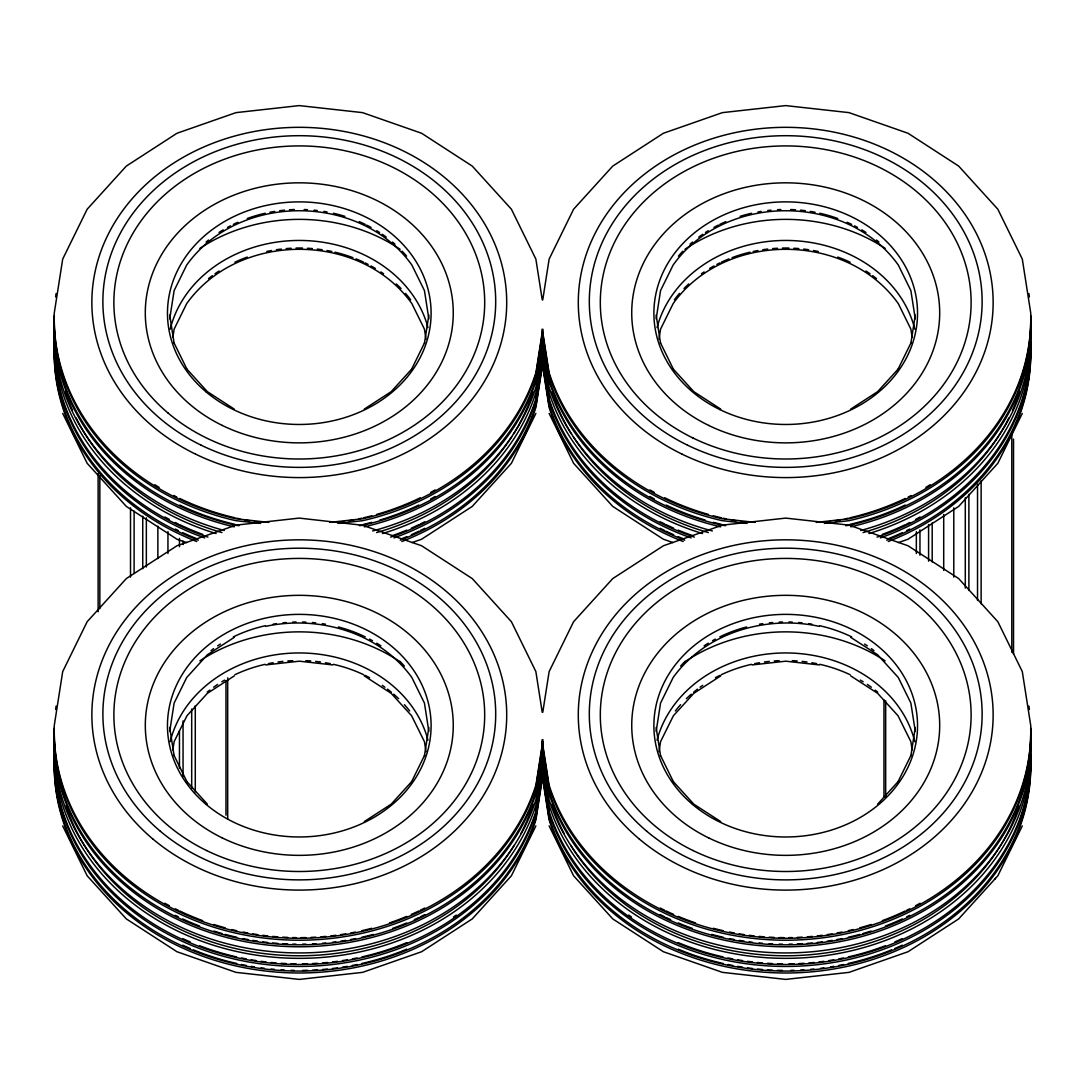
<?xml version="1.0" encoding="UTF-8"?>
<svg xmlns="http://www.w3.org/2000/svg" width="1085" height="1085" viewBox="0 0 1085 1085"><rect width="100%" height="100%" fill="white"/><g stroke="black" fill="none" stroke-linecap="round" stroke-linejoin="round"><path stroke-width="1.5" d="M169.721 318.895L174.129 290.577L186.728 264.984C238.469 192.655 360.098 192.655 411.839 264.984L424.438 290.577L428.846 318.895M172.84 337.476L174.129 329.148L186.728 303.556C238.469 231.227 360.098 231.227 411.839 303.556L424.438 329.148L425.985 339.144M169.721 731.398L174.129 703.08L186.728 677.488L207.384 654.757L234.292 637.329M172.84 749.979L174.129 741.652L186.986 715.72L207.384 693.329L234.292 675.887M424.438 343.348L428.846 315.043M424.438 755.852L428.846 727.533M542.758 299.84L549.132 259.084L573.599 209.215L612.74 166.1L663.396 133.265L722.407 112.637L785.716 105.598L849.026 112.637L908.023 133.265L958.692 166.1L997.834 209.215L1022.301 259.084L1030.75 313.104L1030.75 318.895M543.002 329.243L535.963 374.366A245.034 206.896 0 0 1 362.702 520.664L337.991 523.404M543.002 335.794L535.963 380.93A245.034 206.896 0 0 1 364.357 526.835M543.002 341.965L535.963 387.101A245.034 206.896 0 0 1 372.63 530.958M543.002 347.363L535.963 392.499A245.034 206.896 0 0 1 382.49 533.549M543.002 353.534L535.963 398.67A245.034 206.896 0 0 1 390.627 537.102M543.002 355.46L535.963 400.596A245.034 206.896 0 0 1 393.855 537.902M543.002 362.024L535.963 407.146A245.034 206.896 0 0 1 401.843 541.51M542.758 712.33L549.132 671.588L573.599 621.705L612.74 578.59L663.396 545.769L722.407 525.14L785.716 518.101L849.026 525.14L908.023 545.769L958.692 578.59L997.834 621.705L1022.301 671.588L1030.75 725.607L1030.75 731.398M543.002 739.807L535.963 784.943A245.034 206.896 0 0 1 265.337 936.287A245.034 206.896 0 0 1 54.277 728.035M543.002 741.733L535.963 786.869A245.034 206.896 0 0 1 265.337 938.213A245.034 206.896 0 0 1 54.277 729.974M543.002 748.297L535.963 793.42A245.034 206.896 0 0 1 265.337 944.777A245.034 206.896 0 0 1 54.277 736.525M543.002 754.468L535.963 799.591A245.034 206.896 0 0 1 265.337 950.948A245.034 206.896 0 0 1 54.277 742.696M543.002 759.866L535.963 805.002A245.034 206.896 0 0 1 265.337 956.346A245.034 206.896 0 0 1 54.277 748.094M543.002 766.037L535.963 811.173A245.034 206.896 0 0 1 265.337 962.517A245.034 206.896 0 0 1 54.277 754.265M543.002 767.963L535.963 813.099A245.034 206.896 0 0 1 265.337 964.443A245.034 206.896 0 0 1 54.277 756.191M543.002 774.514L535.963 819.65A245.034 206.896 0 0 1 265.337 970.994A245.034 206.896 0 0 1 54.277 762.755M656.154 318.895L660.562 290.577L673.161 264.984C724.902 192.655 846.531 192.655 898.272 264.984L910.871 290.577L915.279 318.895M659.015 339.144L660.562 329.148L673.161 303.556C724.902 231.227 846.531 231.227 898.272 303.556L910.871 329.148L912.159 337.476M656.154 731.398L660.562 703.08L673.161 677.488C705.792 632.324 766.105 615.046 819.351 626.357M659.015 751.647L660.562 741.652L673.419 715.72L693.817 693.329L720.725 675.887M910.871 343.348L915.279 315.043M910.871 755.852L915.279 727.533M411.581 369.28L424.533 342.874M535.868 413.412L511.401 463.295L472.26 506.41L421.604 539.231L412.029 542.581M411.581 781.783L424.533 755.377M535.868 825.916L511.401 875.785L472.26 918.9L421.604 951.735L362.593 972.363L299.284 979.402L235.974 972.363L176.977 951.735L126.308 918.9L87.166 875.785L62.699 825.916M898.014 369.28L910.966 342.874M1022.301 413.412L997.834 463.295L958.692 506.41L908.023 539.231L898.461 542.581M898.014 781.783L910.966 755.377M995.053 879.026L995.406 878.294M1022.301 825.916L997.834 875.785L958.692 918.9L908.023 951.735L849.026 972.363L785.716 979.402L722.407 972.363L663.396 951.735L612.74 918.9L573.599 875.785L549.132 825.916M411.839 368.941L391.183 391.671L364.275 409.113M411.839 781.444L391.183 804.175L364.275 821.603M898.272 368.941L877.616 391.671L850.708 409.113M877.616 804.175L898.272 781.444M329.745 522.4L362.702 518.739A245.034 206.896 0 0 0 535.963 372.44L542.5 330.559L549.037 372.44A245.034 206.896 0 0 0 722.298 518.739L755.255 522.4M359.406 525.655L362.702 525.289L421.604 545.769L472.26 578.59L511.401 621.705L535.868 671.588L542.242 712.33M816.178 522.4L849.135 518.739A245.034 206.896 0 0 0 1030.723 315.545M824.424 523.404L849.135 520.664A245.034 206.896 0 0 0 1022.395 374.366A245.034 206.896 0 0 0 1030.723 317.471M845.839 525.655L849.135 525.289A245.034 206.896 0 0 0 1022.395 379.004A245.034 206.896 0 0 0 1030.723 322.096M265.649 626.357C318.895 615.046 379.208 632.324 411.839 677.488L424.438 703.08L428.846 731.398M265.649 664.929L299.284 661.185L332.919 664.929M752.081 664.929L785.716 661.185L819.351 664.929M747.009 523.404L722.298 520.664A245.034 206.896 0 0 1 549.037 374.366L541.998 329.243M725.594 525.655L722.298 525.289A245.034 206.896 0 0 1 549.037 379.004L542.5 337.109L535.963 379.004A245.034 206.896 0 0 1 362.702 525.289L299.284 518.101L235.974 525.14L176.977 545.769L126.308 578.59L87.166 621.705L62.699 671.588L54.25 725.607L54.25 731.398M268.822 522.4L235.865 518.739A245.034 206.896 0 0 1 54.277 315.545M260.576 523.404L235.865 520.664A245.034 206.896 0 0 1 54.277 317.471M239.161 525.655L235.865 525.289A245.034 206.896 0 0 1 54.277 322.096M672.971 542.581L663.396 539.231L612.74 506.41L573.599 463.295L549.132 413.412M186.539 542.581L176.977 539.231L126.308 506.41L87.166 463.295L62.699 413.412M720.725 409.113L693.817 391.671L673.161 368.941M850.708 637.329L877.616 654.757L898.272 677.488L910.871 703.08L915.279 731.398M850.708 675.887L877.616 693.329L898.014 715.72L910.871 741.652L912.159 749.979M234.292 409.113L207.384 391.671L186.728 368.941M720.725 821.603L693.817 804.175L673.161 781.444M364.275 675.887L391.183 693.329L411.581 715.72L424.438 741.652L425.985 751.647M186.728 781.444L207.384 804.175M660.467 342.874L673.419 369.28M660.467 755.377L673.419 781.783M174.034 342.874L186.986 369.28M174.034 755.377L186.986 781.783M656.154 315.043L660.562 343.348M656.154 727.533L660.562 755.852M542.242 299.84L535.868 259.084L511.401 209.215L472.26 166.1L421.604 133.265L362.593 112.637L299.284 105.598L235.974 112.637L176.977 133.265L126.308 166.1L87.166 209.215L62.699 259.084L54.25 313.104L54.25 318.895M541.998 335.794L549.037 380.93A245.034 206.896 0 0 0 720.643 526.835M541.998 341.965L549.037 387.101A245.034 206.896 0 0 0 712.37 530.958M541.998 347.363L549.037 392.499A245.034 206.896 0 0 0 702.51 533.549M541.998 353.534L549.037 398.67A245.034 206.896 0 0 0 694.373 537.102M541.998 355.46L549.037 400.596A245.034 206.896 0 0 0 691.145 537.902M541.998 362.024L549.037 407.146A245.034 206.896 0 0 0 683.157 541.51M541.998 739.807L549.037 784.943A245.034 206.896 0 0 0 819.663 936.287A245.034 206.896 0 0 0 1030.723 728.035M541.998 741.733L549.037 786.869A245.034 206.896 0 0 0 785.716 940.207A245.034 206.896 0 0 0 1022.395 786.869A245.034 206.896 0 0 0 1030.723 729.974M541.998 748.297L549.037 793.42A245.034 206.896 0 0 0 819.663 944.777A245.034 206.896 0 0 0 1030.723 736.525M541.998 754.468L549.037 799.591A245.034 206.896 0 0 0 785.716 952.942A245.034 206.896 0 0 0 1022.395 799.591A245.034 206.896 0 0 0 1030.723 742.696M541.998 759.866L549.037 805.002A245.034 206.896 0 0 0 819.663 956.346A245.034 206.896 0 0 0 1030.723 748.094M541.998 766.037L549.037 811.173A245.034 206.896 0 0 0 819.663 962.517A245.034 206.896 0 0 0 1030.723 754.265M541.998 767.963L549.037 813.099A245.034 206.896 0 0 0 819.663 964.443A245.034 206.896 0 0 0 1030.723 756.191M541.998 774.514L549.037 819.65A245.034 206.896 0 0 0 785.716 973.001A245.034 206.896 0 0 0 1022.395 819.65A245.034 206.896 0 0 0 1030.723 762.755M169.721 315.043L174.129 343.348M169.721 727.533L174.129 755.852M1013.526 439.086L1013.526 654.146M1011.803 432.318L1011.803 652.288M981.138 480.845L981.138 603.803M977.531 484.236L977.531 600.466M968.891 494.38L968.891 590.443M965.297 497.771L965.297 588.111M953.783 507.916L953.783 577.098M943.706 514.507L943.706 570.398M932.191 522.848L932.191 561.962M928.584 524.516L928.584 561.203M919.958 529.873L919.958 555.208M916.35 531.569L916.35 553.513M885.672 700.869L885.672 797.014M883.963 699.879L883.963 797.394M227.687 677.867L227.687 818.687M225.965 680.81L225.965 815.147M195.286 705.684L195.286 791.86M191.692 709.061L191.692 788.47M183.053 541.184L183.053 544.521M183.053 720.874L183.053 776.629M179.459 538.323L179.459 546.759M179.459 731.005L179.459 768.194M167.944 531.569L167.944 553.513M157.868 526.184L157.868 558.585M146.353 517.843L146.353 567.021M142.745 516.175L142.745 568.716M134.106 511.171L134.106 572.88M130.512 507.821L130.512 577.098M99.834 475.65L99.834 608.658M98.125 473.616L98.125 611.777M1028.905 293.574A245.034 206.896 0 0 1 1029.367 296.964M930.211 484.724A241.996 204.319 0 0 1 925.912 487.355M911.224 495.519A241.996 204.319 0 0 1 908.213 497.038M905.243 498.476A241.996 204.319 0 0 1 849.989 517.803M848.348 518.182A241.996 204.319 0 0 1 845.147 518.888M840.319 519.878A241.996 204.319 0 0 1 835.45 520.786M830.527 521.614A241.996 204.319 0 0 1 825.59 522.36M745.843 522.36A241.996 204.319 0 0 1 740.892 521.614M735.983 520.786A241.996 204.319 0 0 1 731.114 519.878M726.272 518.888A241.996 204.319 0 0 1 723.085 518.182M721.444 517.803A241.996 204.319 0 0 1 713.279 515.782M708.397 514.439A241.996 204.319 0 0 1 664.712 497.771M654.269 492.373A241.996 204.319 0 0 1 649.861 489.918M1030.723 330.193A245.034 206.896 0 0 1 1022.395 387.101A245.034 206.896 0 0 1 860.703 530.511M1019.466 391.834A241.996 204.319 0 0 1 1012.468 410.32M1008.914 417.888A241.996 204.319 0 0 1 863.036 532.559M708.397 532.559A241.996 204.319 0 0 1 573.341 436.902M571.537 434.068A241.996 204.319 0 0 1 551.967 391.834M1030.723 324.022A245.034 206.896 0 0 1 1022.395 380.93A245.034 206.896 0 0 1 850.789 526.835M1030.723 335.59A245.034 206.896 0 0 1 868.922 533.549M1030.723 341.761A245.034 206.896 0 0 1 877.06 537.102M1030.723 350.252A245.034 206.896 0 0 1 1022.395 407.146A245.034 206.896 0 0 1 888.262 541.51M1029.367 375.546A245.034 206.896 0 0 1 1028.905 378.923M909.718 529.06A241.996 204.319 0 0 1 906.707 530.551M902.272 532.667A241.996 204.319 0 0 1 888.561 538.567M682.872 538.567A241.996 204.319 0 0 1 678.233 536.668M673.663 534.702A241.996 204.319 0 0 1 666.19 531.27M664.712 530.551A241.996 204.319 0 0 1 660.209 528.3M1030.723 348.326A245.034 206.896 0 0 1 886.689 540.181M684.743 540.181A245.034 206.896 0 0 1 549.037 405.22L542.5 363.339L535.963 405.22A245.034 206.896 0 0 1 400.257 540.181M1030.723 343.701A245.034 206.896 0 0 1 880.288 537.902M684.933 249.292A160.987 135.923 0 0 1 885.116 248.37M905.243 505.04A241.996 204.319 0 0 1 849.989 524.367M721.444 524.367A241.996 204.319 0 0 1 713.279 522.333M705.155 520.054A241.996 204.319 0 0 1 666.19 505.04M654.269 498.937A241.996 204.319 0 0 1 649.861 496.469M920.107 516.975A241.996 204.319 0 0 1 915.686 519.403M909.718 522.509A241.996 204.319 0 0 1 906.707 524.001M905.243 524.706A241.996 204.319 0 0 1 882.281 534.403M692.311 535.542A241.996 204.319 0 0 1 678.233 530.117M673.663 528.151A241.996 204.319 0 0 1 666.19 524.706M664.712 524.001A241.996 204.319 0 0 1 660.209 521.749M674.368 299.772A131.814 111.294 0 0 1 679.495 293.425M683.984 288.556A131.814 111.294 0 0 1 688.758 283.931M701.412 273.773A131.814 111.294 0 0 1 704.097 271.928M709.658 268.429A131.814 111.294 0 0 1 713.957 265.974M716.873 264.414A131.814 111.294 0 0 1 719.803 262.936M721.294 262.231A131.814 111.294 0 0 1 728.944 258.881M732.09 257.66A131.814 111.294 0 0 1 749.952 252.208M753.18 251.476A131.814 111.294 0 0 1 757.954 250.526M762.796 249.726A131.814 111.294 0 0 1 767.692 249.075M772.615 248.587A131.814 111.294 0 0 1 777.538 248.248M782.461 248.058A131.814 111.294 0 0 1 788.971 248.058M793.894 248.248A131.814 111.294 0 0 1 798.818 248.587M803.741 249.075A131.814 111.294 0 0 1 808.637 249.726M813.479 250.526A131.814 111.294 0 0 1 818.253 251.476M837.756 257.077A131.814 111.294 0 0 1 850.138 262.231M865.966 271.033A131.814 111.294 0 0 1 870.021 273.773M872.652 275.671A131.814 111.294 0 0 1 876.477 278.614M657.035 327.629A131.814 111.294 0 0 1 786.679 240.45A131.814 111.294 0 0 1 914.804 329.203M678.423 256.101A131.814 111.294 0 0 1 682.831 251.177M689.992 244.234A131.814 111.294 0 0 1 692.501 242.063M698.781 237.1A131.814 111.294 0 0 1 702.741 234.279M705.467 232.461A131.814 111.294 0 0 1 708.247 230.712M713.957 227.402A131.814 111.294 0 0 1 718.338 225.097M719.803 224.378A131.814 111.294 0 0 1 725.838 221.611M740.119 216.335A131.814 111.294 0 0 1 751.593 213.257M757.954 211.955A131.814 111.294 0 0 1 761.182 211.412M767.692 210.504A131.814 111.294 0 0 1 770.974 210.165M777.538 209.676A131.814 111.294 0 0 1 780.82 209.541M790.612 209.541A131.814 111.294 0 0 1 795.536 209.771M800.459 210.165A131.814 111.294 0 0 1 805.382 210.707M810.251 211.412A131.814 111.294 0 0 1 815.079 212.253M819.826 213.257A131.814 111.294 0 0 1 837.756 218.505M847.127 222.276A131.814 111.294 0 0 1 851.63 224.378M854.56 225.843A131.814 111.294 0 0 1 857.476 227.402M861.775 229.857A131.814 111.294 0 0 1 865.966 232.461M876.477 240.043A131.814 111.294 0 0 1 878.918 242.063M920.107 903.249A241.996 204.319 0 0 1 915.686 905.677M909.718 908.782A241.996 204.319 0 0 1 906.707 910.274M905.243 910.98A241.996 204.319 0 0 1 882.281 920.677M871.119 924.501A241.996 204.319 0 0 1 859.781 927.838M853.258 929.533A241.996 204.319 0 0 1 848.348 930.686M841.933 932.056A241.996 204.319 0 0 1 837.077 932.991M832.168 933.846A241.996 204.319 0 0 1 827.245 934.619M822.281 935.297A241.996 204.319 0 0 1 817.303 935.894M812.312 936.409A241.996 204.319 0 0 1 807.308 936.83M802.303 937.169A241.996 204.319 0 0 1 797.312 937.413M792.335 937.576A241.996 204.319 0 0 1 789.012 937.63M784.062 937.643A241.996 204.319 0 0 1 779.098 937.576M774.12 937.413A241.996 204.319 0 0 1 769.129 937.169M764.125 936.83A241.996 204.319 0 0 1 759.12 936.409M754.129 935.894A241.996 204.319 0 0 1 749.152 935.297M744.188 934.619A241.996 204.319 0 0 1 739.251 933.846M734.355 932.991A241.996 204.319 0 0 1 729.5 932.056M723.085 930.686A241.996 204.319 0 0 1 713.279 928.285M695.499 922.915A241.996 204.319 0 0 1 678.233 916.391M673.663 914.424A241.996 204.319 0 0 1 666.19 910.98M664.712 910.274A241.996 204.319 0 0 1 660.209 908.023M1030.723 734.599A245.034 206.896 0 0 1 1022.395 791.494A245.034 206.896 0 0 1 785.716 944.845A245.034 206.896 0 0 1 549.037 791.494L542.5 749.613L535.963 791.494A245.034 206.896 0 0 1 265.337 942.838A245.034 206.896 0 0 1 54.277 734.599M909.718 915.333A241.996 204.319 0 0 1 906.707 916.825M902.272 918.941A241.996 204.319 0 0 1 885.428 926.047M871.119 931.052A241.996 204.319 0 0 1 863.036 933.493M859.781 934.402A241.996 204.319 0 0 1 848.348 937.237M841.933 938.606A241.996 204.319 0 0 1 837.077 939.542M832.168 940.397A241.996 204.319 0 0 1 827.245 941.17M822.281 941.861A241.996 204.319 0 0 1 817.303 942.458M812.312 942.96A241.996 204.319 0 0 1 807.308 943.394M802.303 943.719A241.996 204.319 0 0 1 797.312 943.964M792.335 944.126A241.996 204.319 0 0 1 789.012 944.181M782.407 944.181A241.996 204.319 0 0 1 779.098 944.126M772.452 943.896A241.996 204.319 0 0 1 769.129 943.719M762.457 943.258A241.996 204.319 0 0 1 759.12 942.96M752.461 942.268A241.996 204.319 0 0 1 749.152 941.861M744.188 941.17A241.996 204.319 0 0 1 739.251 940.397M734.355 939.542A241.996 204.319 0 0 1 729.5 938.606M723.085 937.237A241.996 204.319 0 0 1 711.652 934.402M692.311 928.367A241.996 204.319 0 0 1 678.233 922.942M670.652 919.632A241.996 204.319 0 0 1 666.19 917.544M664.712 916.825A241.996 204.319 0 0 1 660.209 914.574M1018.964 805.884A241.996 204.319 0 0 1 810.671 954.678A241.996 204.319 0 0 1 570.656 845.134M564.037 833.389A241.996 204.319 0 0 1 551.967 804.338M902.272 938.606A241.996 204.319 0 0 1 894.732 941.97M885.428 945.727A241.996 204.319 0 0 1 848.348 956.916M843.547 957.947A241.996 204.319 0 0 1 838.705 958.909M833.809 959.791A241.996 204.319 0 0 1 828.886 960.591M823.935 961.31A241.996 204.319 0 0 1 818.958 961.934M813.981 962.476A241.996 204.319 0 0 1 808.976 962.924M803.971 963.29A241.996 204.319 0 0 1 798.98 963.561M793.989 963.751A241.996 204.319 0 0 1 789.012 963.86M782.407 963.86A241.996 204.319 0 0 1 777.443 963.751M772.452 963.561A241.996 204.319 0 0 1 767.461 963.29M762.457 962.924A241.996 204.319 0 0 1 757.452 962.476M752.461 961.934A241.996 204.319 0 0 1 747.497 961.31M742.547 960.591A241.996 204.319 0 0 1 737.624 959.791M732.728 958.909A241.996 204.319 0 0 1 727.886 957.947M723.085 956.916A241.996 204.319 0 0 1 678.233 942.621M631.484 917.001A241.996 204.319 0 0 1 628.771 915.075M1028.905 706.077A245.034 206.896 0 0 1 1029.367 709.454M684.933 661.796A160.987 135.923 0 0 1 885.116 660.86M1030.723 760.829A245.034 206.896 0 0 1 819.663 969.068A245.034 206.896 0 0 1 549.037 817.724L542.5 775.843L535.963 817.724A245.034 206.896 0 0 1 265.337 969.068A245.034 206.896 0 0 1 54.277 760.829M675.345 710.973A131.814 111.294 0 0 1 680.58 704.68M686.33 698.713A131.814 111.294 0 0 1 691.24 694.21M693.722 692.108A131.814 111.294 0 0 1 697.492 689.138M700.083 687.212A131.814 111.294 0 0 1 702.741 685.34M715.408 677.677A131.814 111.294 0 0 1 719.803 675.44M721.294 674.721A131.814 111.294 0 0 1 751.593 664.318M754.753 663.64A131.814 111.294 0 0 1 759.554 662.745M764.423 661.986A131.814 111.294 0 0 1 769.333 661.389M774.256 660.955A131.814 111.294 0 0 1 779.179 660.67M792.253 660.67A131.814 111.294 0 0 1 797.177 660.955M802.1 661.389A131.814 111.294 0 0 1 807.009 661.986M811.865 662.745A131.814 111.294 0 0 1 816.679 663.64M819.826 664.318A131.814 111.294 0 0 1 850.138 674.721M860.351 680.092A131.814 111.294 0 0 1 863.185 681.773M867.335 684.432A131.814 111.294 0 0 1 871.35 687.212M875.215 690.114A131.814 111.294 0 0 1 877.711 692.108M902.272 945.171A241.996 204.319 0 0 1 894.732 948.521M891.653 949.809A241.996 204.319 0 0 1 848.348 963.466M843.547 964.511A241.996 204.319 0 0 1 838.705 965.474M833.809 966.355A241.996 204.319 0 0 1 830.527 966.898M823.935 967.861A241.996 204.319 0 0 1 820.626 968.295M813.981 969.027A241.996 204.319 0 0 1 810.644 969.339M803.971 969.841A241.996 204.319 0 0 1 800.649 970.044M793.989 970.316A241.996 204.319 0 0 1 790.667 970.383M782.407 970.41A241.996 204.319 0 0 1 777.443 970.316M772.452 970.126A241.996 204.319 0 0 1 767.461 969.841M762.457 969.488A241.996 204.319 0 0 1 757.452 969.027M752.461 968.498A241.996 204.319 0 0 1 747.497 967.861M742.547 967.155A241.996 204.319 0 0 1 737.624 966.355M732.728 965.474A241.996 204.319 0 0 1 727.886 964.511M723.085 963.466A241.996 204.319 0 0 1 678.233 949.172M1029.367 788.035A245.034 206.896 0 0 1 1028.905 791.426M657.035 740.119A131.814 111.294 0 0 1 786.679 652.953A131.814 111.294 0 0 1 914.804 741.706M680.58 666.122A131.814 111.294 0 0 1 685.15 661.308M704.097 645.86A131.814 111.294 0 0 1 708.247 643.202M712.519 640.706A131.814 111.294 0 0 1 715.408 639.119M719.803 636.868A131.814 111.294 0 0 1 746.656 626.954M759.554 624.173A131.814 111.294 0 0 1 762.796 623.658M769.333 622.831A131.814 111.294 0 0 1 772.615 622.519M779.179 622.098A131.814 111.294 0 0 1 782.461 621.99M788.971 621.99A131.814 111.294 0 0 1 792.253 622.098M798.818 622.519A131.814 111.294 0 0 1 802.1 622.831M808.637 623.658A131.814 111.294 0 0 1 811.865 624.173M819.826 625.76A131.814 111.294 0 0 1 851.63 636.868M864.582 644.07A131.814 111.294 0 0 1 867.335 645.86M871.35 648.64A131.814 111.294 0 0 1 873.94 650.566M224.297 530.511A245.034 206.896 0 0 1 54.277 330.193M196.738 541.51A245.034 206.896 0 0 1 54.277 350.252M55.633 296.964A245.034 206.896 0 0 1 56.094 293.574M435.139 496.469A241.996 204.319 0 0 1 430.731 498.937M418.81 505.04A241.996 204.319 0 0 1 379.845 520.054M371.721 522.333A241.996 204.319 0 0 1 363.556 524.367M235.011 524.367A241.996 204.319 0 0 1 179.757 505.04M435.139 489.918A241.996 204.319 0 0 1 430.731 492.373M420.288 497.771A241.996 204.319 0 0 1 376.603 514.439M371.721 515.782A241.996 204.319 0 0 1 363.556 517.803M361.915 518.182A241.996 204.319 0 0 1 358.728 518.888M353.886 519.878A241.996 204.319 0 0 1 349.017 520.786M344.108 521.614A241.996 204.319 0 0 1 339.157 522.36M259.41 522.36A241.996 204.319 0 0 1 254.473 521.614M249.55 520.786A241.996 204.319 0 0 1 244.681 519.878M239.853 518.888A241.996 204.319 0 0 1 236.652 518.182M235.011 517.803A241.996 204.319 0 0 1 179.757 498.476M176.787 497.038A241.996 204.319 0 0 1 173.776 495.519M159.088 487.355A241.996 204.319 0 0 1 154.789 484.724M216.078 533.549A245.034 206.896 0 0 1 54.277 335.59M533.033 391.834A241.996 204.319 0 0 1 513.463 434.068M511.659 436.902A241.996 204.319 0 0 1 376.603 532.559M221.964 532.559A241.996 204.319 0 0 1 76.086 417.888M72.532 410.32A241.996 204.319 0 0 1 65.534 391.834M208.523 278.614A131.814 111.294 0 0 1 212.348 275.671M214.979 273.773A131.814 111.294 0 0 1 219.034 271.033M234.862 262.231A131.814 111.294 0 0 1 247.244 257.077M266.747 251.476A131.814 111.294 0 0 1 271.521 250.526M276.363 249.726A131.814 111.294 0 0 1 281.259 249.075M286.182 248.587A131.814 111.294 0 0 1 291.105 248.248M296.029 248.058A131.814 111.294 0 0 1 302.539 248.058M307.462 248.248A131.814 111.294 0 0 1 312.385 248.587M317.308 249.075A131.814 111.294 0 0 1 322.204 249.726M327.046 250.526A131.814 111.294 0 0 1 331.82 251.476M335.048 252.208A131.814 111.294 0 0 1 352.91 257.66M356.056 258.881A131.814 111.294 0 0 1 363.706 262.231M365.197 262.936A131.814 111.294 0 0 1 368.127 264.414M371.043 265.974A131.814 111.294 0 0 1 375.342 268.429M380.903 271.928A131.814 111.294 0 0 1 383.588 273.773M396.242 283.931A131.814 111.294 0 0 1 401.016 288.556M405.505 293.425A131.814 111.294 0 0 1 410.632 299.772M234.211 526.835A245.034 206.896 0 0 1 54.277 324.022M424.791 521.749A241.996 204.319 0 0 1 420.288 524.001M418.81 524.706A241.996 204.319 0 0 1 411.337 528.151M406.767 530.117A241.996 204.319 0 0 1 392.689 535.542M202.719 534.403A241.996 204.319 0 0 1 179.757 524.706M178.293 524.001A241.996 204.319 0 0 1 175.282 522.509M169.314 519.403A241.996 204.319 0 0 1 164.893 516.975M204.712 537.902A245.034 206.896 0 0 1 54.277 343.701M207.94 537.102A245.034 206.896 0 0 1 54.277 341.761M424.791 528.3A241.996 204.319 0 0 1 420.288 530.551M418.81 531.27A241.996 204.319 0 0 1 411.337 534.702M406.767 536.668A241.996 204.319 0 0 1 402.128 538.567M196.439 538.567A241.996 204.319 0 0 1 182.728 532.667M178.293 530.551A241.996 204.319 0 0 1 175.282 529.06M198.311 540.181A245.034 206.896 0 0 1 54.277 348.326M170.196 329.203A131.814 111.294 0 0 1 298.321 240.45A131.814 111.294 0 0 1 427.965 327.629M206.082 242.063A131.814 111.294 0 0 1 208.523 240.043M219.034 232.461A131.814 111.294 0 0 1 223.225 229.857M227.524 227.402A131.814 111.294 0 0 1 230.44 225.843M233.37 224.378A131.814 111.294 0 0 1 237.873 222.276M247.244 218.505A131.814 111.294 0 0 1 265.174 213.257M269.921 212.253A131.814 111.294 0 0 1 274.749 211.412M279.618 210.707A131.814 111.294 0 0 1 284.541 210.165M289.464 209.771A131.814 111.294 0 0 1 294.388 209.541M304.18 209.541A131.814 111.294 0 0 1 307.462 209.676M314.026 210.165A131.814 111.294 0 0 1 317.308 210.504M323.818 211.412A131.814 111.294 0 0 1 327.046 211.955M333.407 213.257A131.814 111.294 0 0 1 344.881 216.335M359.162 221.611A131.814 111.294 0 0 1 365.197 224.378M366.662 225.097A131.814 111.294 0 0 1 371.043 227.402M376.753 230.712A131.814 111.294 0 0 1 379.533 232.461M382.259 234.279A131.814 111.294 0 0 1 386.219 237.1M392.499 242.063A131.814 111.294 0 0 1 395.008 244.234M402.169 251.177A131.814 111.294 0 0 1 406.577 256.101M199.884 248.37A160.987 135.923 0 0 1 400.067 249.292M424.791 908.023A241.996 204.319 0 0 1 420.288 910.274M418.81 910.98A241.996 204.319 0 0 1 411.337 914.424M406.767 916.391A241.996 204.319 0 0 1 389.501 922.915M371.721 928.285A241.996 204.319 0 0 1 361.915 930.686M355.5 932.056A241.996 204.319 0 0 1 350.645 932.991M345.749 933.846A241.996 204.319 0 0 1 340.812 934.619M335.848 935.297A241.996 204.319 0 0 1 330.871 935.894M325.88 936.409A241.996 204.319 0 0 1 320.875 936.83M315.871 937.169A241.996 204.319 0 0 1 310.88 937.413M305.902 937.576A241.996 204.319 0 0 1 300.938 937.643M295.988 937.63A241.996 204.319 0 0 1 292.665 937.576M287.688 937.413A241.996 204.319 0 0 1 282.697 937.169M277.692 936.83A241.996 204.319 0 0 1 272.688 936.409M267.697 935.894A241.996 204.319 0 0 1 262.719 935.297M257.755 934.619A241.996 204.319 0 0 1 252.832 933.846M247.923 932.991A241.996 204.319 0 0 1 243.067 932.056M236.652 930.686A241.996 204.319 0 0 1 231.742 929.533M225.219 927.838A241.996 204.319 0 0 1 213.881 924.501M202.719 920.677A241.996 204.319 0 0 1 179.757 910.98M178.293 910.274A241.996 204.319 0 0 1 175.282 908.782M169.314 905.677A241.996 204.319 0 0 1 164.893 903.249M55.633 709.454A245.034 206.896 0 0 1 56.094 706.077M424.791 914.574A241.996 204.319 0 0 1 420.288 916.825M418.81 917.544A241.996 204.319 0 0 1 414.348 919.632M406.767 922.942A241.996 204.319 0 0 1 392.689 928.367M373.348 934.402A241.996 204.319 0 0 1 361.915 937.237M355.5 938.606A241.996 204.319 0 0 1 350.645 939.542M345.749 940.397A241.996 204.319 0 0 1 340.812 941.17M335.848 941.861A241.996 204.319 0 0 1 332.539 942.268M325.88 942.96A241.996 204.319 0 0 1 322.543 943.258M315.871 943.719A241.996 204.319 0 0 1 312.548 943.896M305.902 944.126A241.996 204.319 0 0 1 302.593 944.181M295.988 944.181A241.996 204.319 0 0 1 292.665 944.126M287.688 943.964A241.996 204.319 0 0 1 282.697 943.719M277.692 943.394A241.996 204.319 0 0 1 272.688 942.96M267.697 942.458A241.996 204.319 0 0 1 262.719 941.861M257.755 941.17A241.996 204.319 0 0 1 252.832 940.397M247.923 939.542A241.996 204.319 0 0 1 243.067 938.606M236.652 937.237A241.996 204.319 0 0 1 225.219 934.402M221.964 933.493A241.996 204.319 0 0 1 213.881 931.052M199.572 926.047A241.996 204.319 0 0 1 182.728 918.941M178.293 916.825A241.996 204.319 0 0 1 175.282 915.333M533.033 804.338A241.996 204.319 0 0 1 520.963 833.389M514.344 845.134A241.996 204.319 0 0 1 274.329 954.678A241.996 204.319 0 0 1 66.036 805.884M199.884 660.86A160.987 135.923 0 0 1 400.067 661.796M406.767 949.172A241.996 204.319 0 0 1 361.915 963.466M357.114 964.511A241.996 204.319 0 0 1 352.272 965.474M347.376 966.355A241.996 204.319 0 0 1 342.453 967.155M337.503 967.861A241.996 204.319 0 0 1 332.539 968.498M327.548 969.027A241.996 204.319 0 0 1 322.543 969.488M317.539 969.841A241.996 204.319 0 0 1 312.548 970.126M307.557 970.316A241.996 204.319 0 0 1 302.593 970.41M294.333 970.383A241.996 204.319 0 0 1 291.011 970.316M284.351 970.044A241.996 204.319 0 0 1 281.029 969.841M274.356 969.339A241.996 204.319 0 0 1 271.019 969.027M264.374 968.295A241.996 204.319 0 0 1 261.065 967.861M254.473 966.898A241.996 204.319 0 0 1 251.191 966.355M246.295 965.474A241.996 204.319 0 0 1 241.453 964.511M236.652 963.466A241.996 204.319 0 0 1 193.347 949.809M190.268 948.521A241.996 204.319 0 0 1 182.728 945.171M456.229 915.075A241.996 204.319 0 0 1 453.516 917.001M406.767 942.621A241.996 204.319 0 0 1 361.915 956.916M357.114 957.947A241.996 204.319 0 0 1 352.272 958.909M347.376 959.791A241.996 204.319 0 0 1 342.453 960.591M337.503 961.31A241.996 204.319 0 0 1 332.539 961.934M327.548 962.476A241.996 204.319 0 0 1 322.543 962.924M317.539 963.29A241.996 204.319 0 0 1 312.548 963.561M307.557 963.751A241.996 204.319 0 0 1 302.593 963.86M295.988 963.86A241.996 204.319 0 0 1 291.011 963.751M286.02 963.561A241.996 204.319 0 0 1 281.029 963.29M276.024 962.924A241.996 204.319 0 0 1 271.019 962.476M266.042 961.934A241.996 204.319 0 0 1 261.065 961.31M256.114 960.591A241.996 204.319 0 0 1 251.191 959.791M246.295 958.909A241.996 204.319 0 0 1 241.453 957.947M236.652 956.916A241.996 204.319 0 0 1 199.572 945.727M190.268 941.97A241.996 204.319 0 0 1 182.728 938.606M207.289 692.108A131.814 111.294 0 0 1 209.785 690.114M213.65 687.212A131.814 111.294 0 0 1 217.665 684.432M221.815 681.773A131.814 111.294 0 0 1 224.649 680.092M234.862 674.721A131.814 111.294 0 0 1 265.174 664.318M268.32 663.64A131.814 111.294 0 0 1 273.135 662.745M277.991 661.986A131.814 111.294 0 0 1 282.9 661.389M287.823 660.955A131.814 111.294 0 0 1 292.747 660.67M305.821 660.67A131.814 111.294 0 0 1 310.744 660.955M315.667 661.389A131.814 111.294 0 0 1 320.577 661.986M325.446 662.745A131.814 111.294 0 0 1 330.247 663.64M333.407 664.318A131.814 111.294 0 0 1 363.706 674.721M365.197 675.44A131.814 111.294 0 0 1 369.592 677.677M382.259 685.34A131.814 111.294 0 0 1 384.917 687.212M387.508 689.138A131.814 111.294 0 0 1 391.278 692.108M393.76 694.21A131.814 111.294 0 0 1 398.67 698.713M404.42 704.68A131.814 111.294 0 0 1 409.655 710.973M211.06 650.566A131.814 111.294 0 0 1 213.65 648.64M217.665 645.86A131.814 111.294 0 0 1 220.418 644.07M233.37 636.868A131.814 111.294 0 0 1 265.174 625.76M273.135 624.173A131.814 111.294 0 0 1 276.363 623.658M282.9 622.831A131.814 111.294 0 0 1 286.182 622.519M292.747 622.098A131.814 111.294 0 0 1 296.029 621.99M302.539 621.99A131.814 111.294 0 0 1 305.821 622.098M312.385 622.519A131.814 111.294 0 0 1 315.667 622.831M322.204 623.658A131.814 111.294 0 0 1 325.446 624.173M338.344 626.954A131.814 111.294 0 0 1 365.197 636.868M369.592 639.119A131.814 111.294 0 0 1 372.48 640.706M376.753 643.202A131.814 111.294 0 0 1 380.903 645.86M399.85 661.308A131.814 111.294 0 0 1 404.42 666.122M170.196 741.706A131.814 111.294 0 0 1 298.321 652.953A131.814 111.294 0 0 1 427.965 740.119M693.017 438.028A185.399 156.538 0 0 0 971.116 302.457A185.399 156.538 0 0 0 693.017 166.887A185.399 156.538 0 0 0 693.017 438.028M687.51 445.162A196.412 165.842 0 0 0 982.128 301.535A196.412 165.842 0 0 0 687.51 157.922A196.412 165.842 0 0 0 687.51 445.162M708.722 425.442A153.975 130.01 0 0 0 939.691 312.846A153.975 130.01 0 0 0 708.722 200.25A153.975 130.01 0 0 0 708.722 425.442M682.004 454.127A207.425 175.133 0 0 0 993.141 302.457A207.425 175.133 0 0 0 682.004 150.788A207.425 175.133 0 0 0 682.004 454.127M719.803 409.56A131.814 111.294 0 0 0 917.53 313.172A131.814 111.294 0 0 0 719.803 216.783A131.814 111.294 0 0 0 719.803 409.56M692.501 804.378A131.814 111.294 0 0 0 913.041 754.482A131.814 111.294 0 0 0 751.593 618.165A131.814 111.294 0 0 0 692.501 804.378M708.722 837.932A153.975 130.01 0 0 0 939.691 725.35A153.975 130.01 0 0 0 708.722 612.754A153.975 130.01 0 0 0 708.722 837.932M693.017 850.531A185.399 156.538 0 0 0 971.116 714.961A185.399 156.538 0 0 0 693.017 579.39A185.399 156.538 0 0 0 693.017 850.531M646.823 831.3A196.412 165.842 0 0 0 975.442 756.964A196.412 165.842 0 0 0 734.884 553.852A196.412 165.842 0 0 0 646.823 831.3M639.038 838.8A207.425 175.133 0 0 0 986.075 760.287A207.425 175.133 0 0 0 732.036 545.796A207.425 175.133 0 0 0 639.038 838.8M201.078 445.162A196.412 165.842 0 0 0 495.696 301.535A196.412 165.842 0 0 0 201.078 157.922A196.412 165.842 0 0 0 201.078 445.162M195.571 454.127A207.425 175.133 0 0 0 506.709 302.457A207.425 175.133 0 0 0 195.571 150.788A207.425 175.133 0 0 0 195.571 454.127M206.082 391.875A131.814 111.294 0 0 0 426.608 341.978A131.814 111.294 0 0 0 265.174 205.675A131.814 111.294 0 0 0 206.082 391.875M168.189 413.154A185.399 156.538 0 0 0 478.377 342.969A185.399 156.538 0 0 0 251.3 151.249A185.399 156.538 0 0 0 168.189 413.154M222.289 425.442A153.975 130.01 0 0 0 453.259 312.846A153.975 130.01 0 0 0 222.289 200.25A153.975 130.01 0 0 0 222.289 425.442M152.619 838.8A207.425 175.133 0 0 0 499.642 760.287A207.425 175.133 0 0 0 245.603 545.796A207.425 175.133 0 0 0 152.619 838.8M160.404 831.3A196.412 165.842 0 0 0 489.01 756.964A196.412 165.842 0 0 0 248.451 553.852A196.412 165.842 0 0 0 160.404 831.3M206.082 804.378A131.814 111.294 0 0 0 426.608 754.482A131.814 111.294 0 0 0 265.174 618.165A131.814 111.294 0 0 0 206.082 804.378M222.289 837.932A153.975 130.01 0 0 0 453.259 725.35A153.975 130.01 0 0 0 222.289 612.754A153.975 130.01 0 0 0 222.289 837.932M206.584 850.531A185.399 156.538 0 0 0 484.683 714.961A185.399 156.538 0 0 0 206.584 579.39A185.399 156.538 0 0 0 206.584 850.531"/></g></svg>
